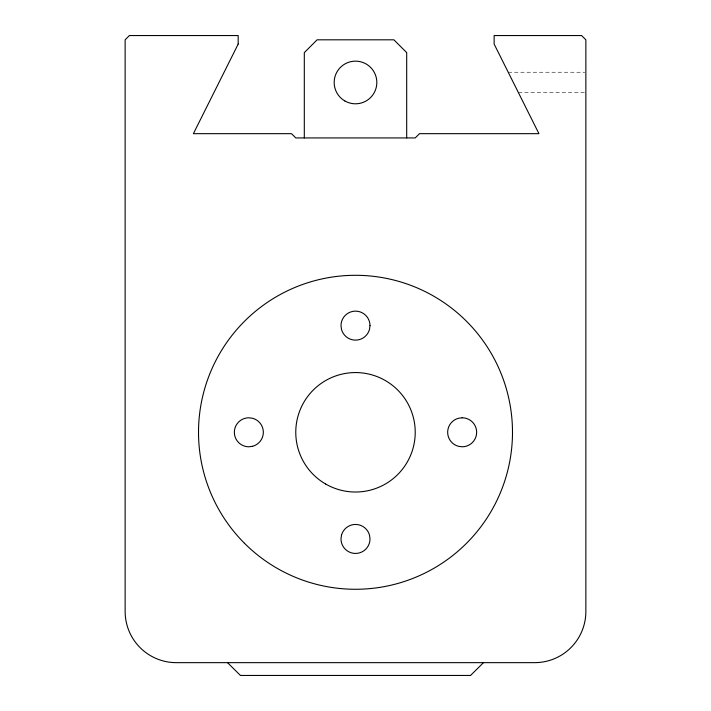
<?xml version="1.0" encoding="UTF-8"?>
<svg xmlns="http://www.w3.org/2000/svg" width="711" height="711" viewBox="0 0 711 711"><rect width="100%" height="100%" fill="white"/><g stroke="black" fill="none" stroke-linecap="round" stroke-linejoin="round"><path stroke-width="0.53" stroke-dasharray="3.56 2.67" d="M508.223 72.238L584.753 72.238M518.461 92.714L584.762 92.714"/><path stroke-width="1.07" d="M483.48 662.652L470.549 675.45L240.451 675.45L227.52 662.652M406.692 137.934L406.692 52.614L393.894 39.816L317.106 39.816L304.308 52.614L304.308 137.934M341.493 535.187L340.996 538.938A14.504 14.504 0 0 0 355.5 553.442A14.504 14.504 0 0 0 370.004 538.938L369.507 535.187A14.504 14.504 0 0 0 341.493 535.187M370.004 325.638L369.507 329.389A14.504 14.504 0 0 1 341.493 329.389L340.996 325.638A14.504 14.504 0 0 1 355.5 311.134A14.504 14.504 0 0 1 370.004 325.638M238.185 44.082L193.392 133.668L291.51 133.668L295.776 137.934L415.224 137.934L419.49 133.668L538.938 133.668L494.145 44.082L494.145 35.55L581.598 35.55L585.864 39.816L585.864 611.46A51.192 51.192 0 0 1 534.672 662.652L176.328 662.652A51.192 51.192 0 0 1 125.136 611.46L125.136 39.816L129.402 35.55L238.185 35.55L238.185 44.082M462.15 417.784L458.399 418.281A14.504 14.504 0 0 0 458.399 446.295L462.15 446.792A14.504 14.504 0 0 0 476.654 432.288A14.504 14.504 0 0 0 462.15 417.784M252.601 446.295L248.85 446.792A14.504 14.504 0 0 1 234.346 432.288A14.504 14.504 0 0 1 248.85 417.784L252.601 418.281A14.504 14.504 0 0 1 252.601 446.295M244.495 543.293A156.989 156.989 0 0 0 507.139 472.922A156.989 156.989 0 0 0 314.866 280.649A156.989 156.989 0 0 0 244.495 543.293M325.638 484.013A59.724 59.724 0 0 0 415.224 432.288A59.724 59.724 0 0 0 325.638 380.563A59.724 59.724 0 0 0 325.638 484.013M344.835 100.944A21.33 21.33 0 0 0 376.83 82.476A21.33 21.33 0 0 0 344.835 64.008A21.33 21.33 0 0 0 344.835 100.944"/></g></svg>
